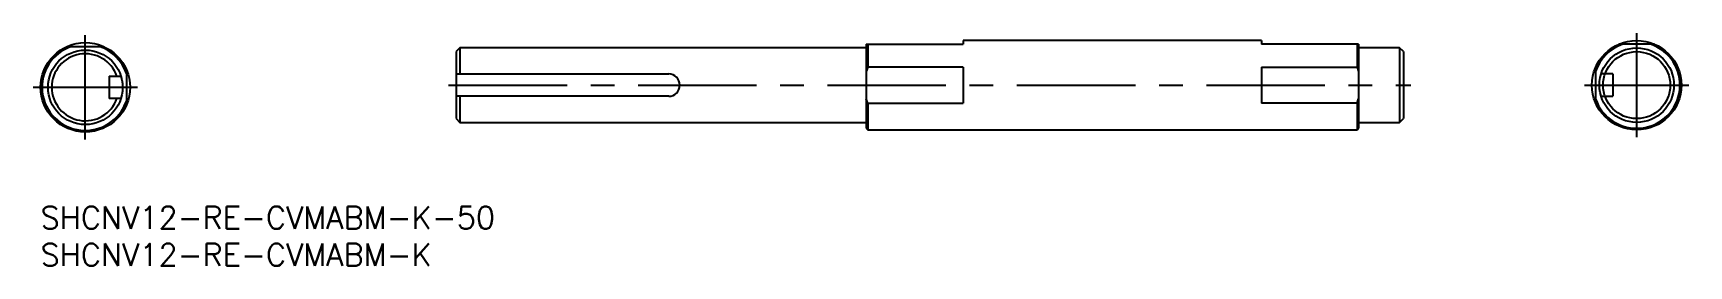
# Model space of a CAD drawing. Extents: x -1 to 221, y -8 to 23.
import ezdxf

# ---------------------------------------------------------------- set-up
doc = ezdxf.new("R2010")
doc.units = 0
doc.header["$LTSCALE"] = 0.5
doc.linetypes.add('CENTER', pattern=[50.8, 31.75, -6.35, 6.35, -6.35])
doc.linetypes.add('DASHED', pattern=[19.05, 12.7, -6.35])
for name, color, linetype in [('MSM_CENTER', 1, 'CENTER'), ('MSM_CONTINUOUS', 7, 'CONTINUOUS'), ('MSM_DASHED', 4, 'DASHED'), ('MSM_PART_NUMBER', 7, 'CONTINUOUS')]:
    doc.layers.add(name, color=color, linetype=linetype)
doc.styles.get("Standard").update_dxf_attribs({"font": 'txt.shx', "height": 3, "bigfont": 'bigfont.shx'})

# ---------------------------------------------------------------- blocks, each defined once
blk = doc.blocks.new('*U36')
at = {"layer": 'MSM_PART_NUMBER'}
blk.add_text('SHCNV12-RE-CVMABM-K-50', height=3, dxfattribs=at).set_placement((0, -3))
blk = doc.blocks.new('*U37')
at = {"layer": 'MSM_PART_NUMBER'}
blk.add_text('SHCNV12-RE-CVMABM-K', height=3, dxfattribs=at).set_placement((0, -8))

msp = doc.modelspace()

# ---------------------------------------------------------------- linework, layer by layer
at = {"layer": 'MSM_CENTER'}
for p, q in [((6, 9), (6, 23)), ((213.99, 9.29), (213.99, 23.29)), ((-1, 16), (13, 16)), ((54.71, 16.29), (183.71, 16.29)), ((206.99, 16.29), (220.99, 16.29))]:
    msp.add_line(p, q, dxfattribs=at)
at = {"layer": 'MSM_CONTINUOUS'}
for p, q in [((163.71, 22.29), (123.71, 22.29)), ((123.71, 22.29), (123.71, 21.79)), ((163.71, 22.29), (163.71, 21.79)), ((3.6, 21.5), (8.4, 21.5)), ((56.21, 21.29), (55.71, 20.79)), ((55.71, 20.79), (55.71, 11.79)), ((110.71, 21.29), (56.21, 21.29)), ((56.21, 21.29), (56.21, 17.79)), ((110.71, 21.79), (123.71, 21.79)), ((110.71, 21.79), (110.71, 10.49)), ((110.91, 21.79), (110.91, 18.69)), ((176.71, 21.79), (163.71, 21.79)), ((176.51, 21.79), (176.51, 18.69)), ((176.71, 21.79), (176.71, 10.49)), ((182.21, 21.29), (176.71, 21.29)), ((182.71, 20.79), (182.21, 21.29)), ((182.21, 21.29), (182.21, 11.29)), ((182.71, 20.79), (182.71, 11.79)), ((216.39, 21.79), (211.59, 21.79)), ((11.5, 18.4), (11.5, 13.6)), ((55.71, 17.79), (84.21, 17.79)), ((110.91, 18.69), (110.71, 18.13)), ((123.71, 18.69), (110.91, 18.69)), ((123.71, 18.69), (123.71, 13.89)), ((163.71, 18.69), (163.71, 13.89)), ((163.71, 18.69), (176.51, 18.69)), ((176.51, 18.69), (176.71, 18.13)), ((208.49, 18.69), (208.49, 13.89)), ((9.2, 17.5), (10.77, 17.5)), ((9.2, 17.5), (9.2, 14.5)), ((10.77, 14.5), (9.2, 14.5)), ((84.21, 14.79), (55.71, 14.79)), ((56.21, 14.79), (56.21, 11.29)), ((110.91, 13.89), (110.71, 14.45)), ((110.91, 13.89), (123.71, 13.89)), ((110.91, 13.89), (110.91, 10.29)), ((176.51, 13.89), (163.71, 13.89)), ((176.51, 13.89), (176.71, 14.45)), ((176.51, 13.89), (176.51, 10.29)), ((55.71, 11.79), (56.21, 11.29)), ((56.21, 11.29), (110.71, 11.29)), ((176.71, 11.29), (182.21, 11.29)), ((182.21, 11.29), (182.71, 11.79)), ((110.71, 10.49), (110.91, 10.29)), ((110.91, 10.29), (176.51, 10.29)), ((176.51, 10.29), (176.71, 10.49))]:
    msp.add_line(p, q, dxfattribs=at)
for centre, radius in [((213.99, 16.29), 6), ((6, 16), 6), ((6, 16), 5), ((213.99, 16.29), 5), ((213.99, 16.29), 4.5)]:
    msp.add_circle(centre, radius, dxfattribs=at)
for centre, radius, start, end in [((6, 16), 5.8, 108.5086, 341.4914), ((6, 16), 4.5, 19.4712, 340.5288), ((6, 16), 5.8, 18.5086, 71.4914), ((213.99, 16.29), 5.8, 108.5086, 161.4914), ((213.99, 16.29), 5.8, 198.5086, 71.4914), ((84.21, 16.29), 1.5, 270, 90)]:
    msp.add_arc(centre, radius, start, end, dxfattribs=at)
at = {"layer": 'MSM_DASHED'}
for p, q in [((210.79, 17.79), (209.22, 17.79)), ((210.79, 17.79), (210.79, 14.79)), ((209.22, 14.79), (210.79, 14.79))]:
    msp.add_line(p, q, dxfattribs=at)

# ---------------------------------------------------------------- block references
at = {"layer": 'MSM_CONTINUOUS'}
for name in ['*U36', '*U37']:
    msp.add_blockref(name, (0, 0), dxfattribs=at)

doc.saveas('drawing.dxf')
